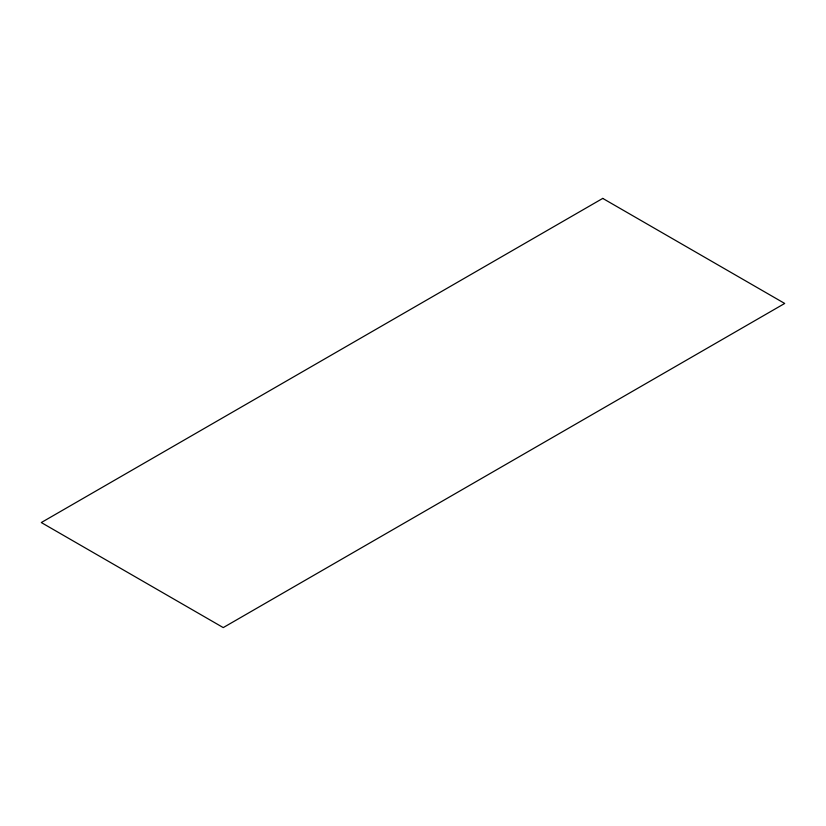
<?xml version="1.0" encoding="UTF-8"?>
<svg xmlns="http://www.w3.org/2000/svg" width="826" height="826" viewBox="0 0 826 826"><rect width="100%" height="100%" fill="white"/><g stroke="black" fill="none" stroke-linecap="round" stroke-linejoin="round"><path stroke-width="1.24" d="M602.753 198.405L41.3 522.548L223.247 627.595L784.7 303.452L602.753 198.405"/></g></svg>
